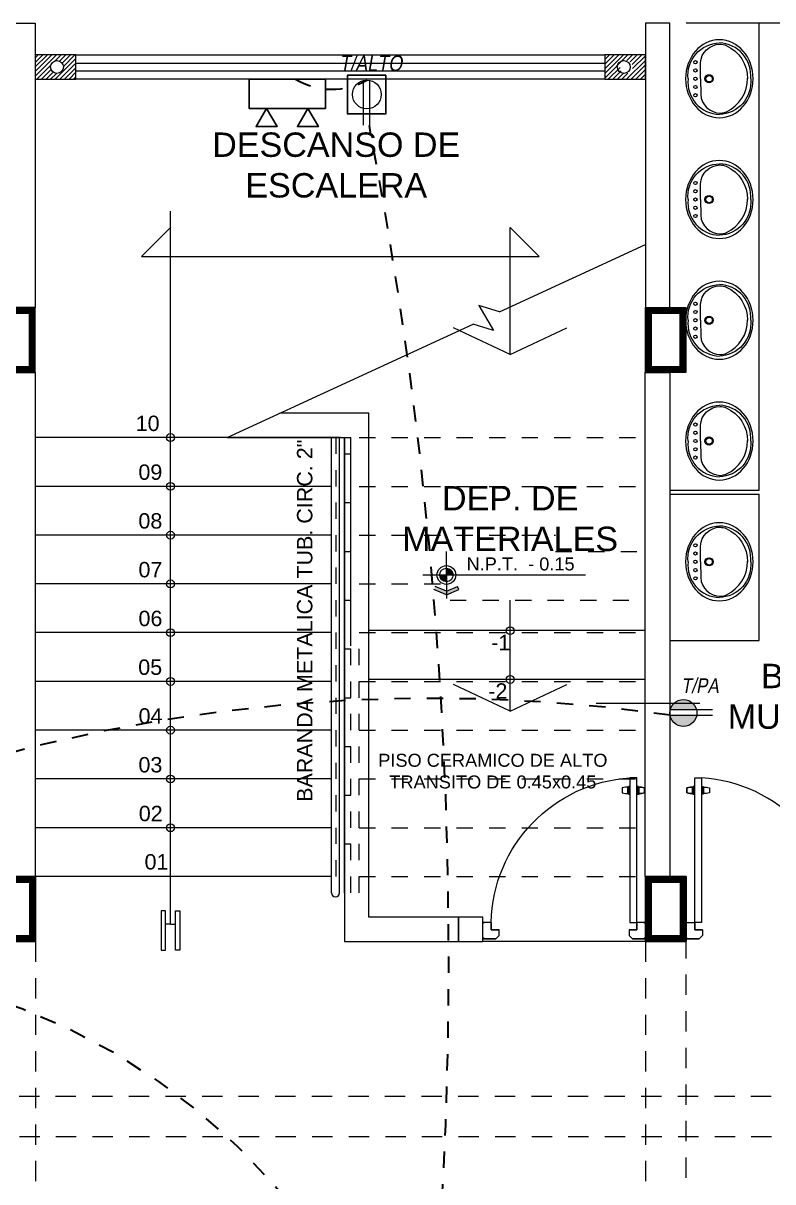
# Model space of a CAD drawing. Header units: millimetres. Extents: x 3354 to 3637, y 1117 to 1358.
# Drawn here: x 3506.46 to 3511.07, y 1141.61 to 1148.73 of the extents above; entities that cross this region are included whole.
import ezdxf

# ---------------------------------------------------------------- set-up
doc = ezdxf.new("R2010")
doc.units = ezdxf.units.MM
for name, pattern in [('DASHED', [0.75, 0.5, -0.25]), ('HIDDEN', [0.375, 0.25, -0.125]), ('TRAZOS1', [0.15, 0.1, -0.05])]:
    doc.linetypes.add(name, pattern=pattern)
doc.layers.add('CASCO', color=252, linetype='Continuous', lineweight=9)
doc.layers.add('INST. TOMAC.', color=3, linetype='DASHED', lineweight=30)
doc.layers.add('Efec-muebles', color=7, linetype='Continuous', lineweight=13, true_color=0x85826f)
doc.styles.add('1', font='arial.ttf')
doc.styles.add('BYE', font='ARIALN.TTF', dxfattribs={"oblique": 10, "height": 2})
doc.styles.add('style2', font='arial.ttf')

# ---------------------------------------------------------------- blocks, each defined once
blk = doc.blocks.new('T')
at = {"color": 4, "linetype": 'Continuous', "lineweight": 20, "ltscale": 0.1}
for p, q in [((-49.2221, 238.5732), (-49.433, 238.5732)), ((-49.2221, 238.5443), (-49.433, 238.5443))]:
    blk.add_line(p, q, dxfattribs=at)
blk.add_circle((-49.2892, 238.5559), 0.0671, dxfattribs=at)
blk = doc.blocks.new('cgytutytry')
at = {"layer": 'CASCO'}
for p, q in [((-4.4816, 891.1751), (-4.4866, 891.1751)), ((-4.4866, 891.1751), (-4.4866, 891.0996)), ((-4.4866, 891.0996), (-4.4866, 891.1751)), ((-4.4866, 891.1751), (-4.4816, 891.1751)), ((-4.4816, 891.1802), (-4.4816, 891.1751)), ((-4.391, 891.1802), (-4.4816, 891.1802)), ((-4.4816, 891.1751), (-4.4816, 891.1802)), ((-4.391, 891.1802), (-4.391, 891.1751)), ((-4.391, 891.1802), (-4.391, 891.1751)), ((-4.386, 891.1751), (-4.391, 891.1751)), ((-4.391, 891.1751), (-4.386, 891.1751)), ((-4.386, 891.1751), (-4.386, 891.1265)), ((-4.386, 891.1751), (-4.386, 891.1265)), ((-3.5942, 891.155), (-3.5892, 891.1752)), ((-3.5942, 891.1405), (-3.5942, 891.155)), ((-3.5892, 891.1752), (-3.5592, 891.1752)), ((-3.5592, 891.1752), (-3.5541, 891.155)), ((-3.5541, 891.155), (-3.5541, 891.1366)), ((-4.4665, 891.0795), (-4.4866, 891.0996)), ((-4.4665, 891.0795), (-4.4866, 891.0996)), ((-4.386, 891.1265), (-4.4325, 891.1265)), ((-4.4325, 891.1265), (-4.4325, 891.0795)), ((-4.386, 891.0851), (-4.386, 891.1265)), ((-4.386, 891.1265), (-3.4968, 891.1265)), ((-3.4968, 891.0851), (-4.386, 891.0851)), ((-3.5981, 891.132), (-3.5981, 891.1405)), ((-3.5981, 891.1405), (-3.5942, 891.1405)), ((-3.5495, 891.132), (-3.5981, 891.132)), ((-3.5541, 891.1366), (-3.5495, 891.1366)), ((-3.5495, 891.1366), (-3.5495, 891.132)), ((-3.4968, 891.1265), (-3.4968, 891.0851)), ((-4.4325, 891.0795), (-4.4665, 891.0795)), ((-4.4325, 891.0795), (-4.4665, 891.0795)), ((-3.5981, 891.075), (-3.5981, 891.0797)), ((-3.5981, 891.0797), (-3.5495, 891.0797)), ((-3.5942, 891.075), (-3.5981, 891.075)), ((-3.5942, 891.0567), (-3.5942, 891.075)), ((-3.5892, 891.0365), (-3.5942, 891.0567)), ((-3.5592, 891.0365), (-3.5892, 891.0365)), ((-3.5541, 891.0567), (-3.5592, 891.0365)), ((-3.5495, 891.075), (-3.5541, 891.075)), ((-3.5541, 891.075), (-3.5541, 891.0567)), ((-3.5495, 891.0797), (-3.5495, 891.075)), ((-4.4668, 890.2808), (-4.4869, 890.2607)), ((-4.4869, 890.2607), (-4.4668, 890.2808)), ((-4.4869, 890.2607), (-4.4869, 890.1852)), ((-4.4869, 890.1852), (-4.4869, 890.2607)), ((-4.4668, 890.2808), (-4.4328, 890.2808)), ((-4.4668, 890.2808), (-4.4328, 890.2808)), ((-4.4328, 890.2808), (-4.4328, 890.2308)), ((-4.4328, 890.2308), (-4.3862, 890.2308)), ((-4.3862, 890.2308), (-4.3862, 890.1852)), ((-4.3862, 890.2308), (-4.3862, 890.1852)), ((-4.4869, 890.1852), (-4.4819, 890.1852)), ((-4.4819, 890.1852), (-4.4869, 890.1852)), ((-4.4819, 890.1852), (-4.4819, 890.1802)), ((-4.4819, 890.1802), (-4.4819, 890.1852)), ((-4.4819, 890.1802), (-4.3913, 890.1802)), ((-4.3913, 890.1852), (-4.3862, 890.1852)), ((-4.3913, 890.1852), (-4.3913, 890.1802)), ((-4.3862, 890.1852), (-4.3913, 890.1852)), ((-4.3913, 890.1852), (-4.3913, 890.1802))]:
    blk.add_line(p, q, dxfattribs=at)
for points in [[(-3.5541, 891.1405), (-3.5541, 891.155), (-3.5592, 891.1752), (-3.5892, 891.1752), (-3.5942, 891.155), (-3.5942, 891.1405)], [(-3.4968, 891.1265), (-3.4968, 891.0851), (-4.386, 891.0851), (-4.386, 891.1265)], [(-3.5495, 891.132), (-3.5495, 891.1366), (-3.5981, 891.1366), (-3.5981, 891.132)], [(-3.5495, 891.0797), (-3.5495, 891.075), (-3.5981, 891.075), (-3.5981, 891.0797)], [(-3.5541, 891.0712), (-3.5541, 891.0567), (-3.5592, 891.0365), (-3.5892, 891.0365), (-3.5942, 891.0567), (-3.5942, 891.0712)]]:
    blk.add_lwpolyline(points, close=True, dxfattribs=at)
for points in [[(-4.4325, 891.0795), (-4.4325, 891.1265), (-4.386, 891.1265)], [(-4.3862, 890.2308), (-4.4328, 890.2308), (-4.4328, 890.2808)]]:
    blk.add_lwpolyline(points, dxfattribs=at)
blk.add_arc((-4.4075, 891.1431), 0.9125, 271.33619, 356.35898, dxfattribs=at)
blk = doc.blocks.new('dtyrdyt')
at = {"layer": 'CASCO'}
h = blk.add_hatch(color=256, dxfattribs=at)
h.paths.add_polyline_path([(850.1257, 424.9391), (850.167, 424.9391, 0.414214), (850.1257, 424.9804)])
h.paths.add_polyline_path([(850.1257, 424.8978), (850.1257, 424.9391), (850.0844, 424.9391, 0.414214)])
blk.add_hatch(color=256, dxfattribs=at).paths.add_polyline_path([(850.1257, 424.839), (850.057, 424.8675), (850.0494, 424.8491), (850.1257, 424.8176), (850.202, 424.8491), (850.1944, 424.8675)])
for p, q in [((850.1257, 424.9391), (850.1257, 425.0839)), ((849.9811, 424.9391), (850.9807, 424.9391)), ((850.1257, 424.9391), (850.1257, 424.7945)), ((850.1257, 424.8176), (850.0494, 424.8491)), ((850.1257, 424.839), (850.057, 424.8675)), ((850.1257, 424.839), (850.1944, 424.8675)), ((850.1257, 424.8176), (850.202, 424.8491)), ((850.202, 424.8491), (850.1944, 424.8675))]:
    blk.add_line(p, q, dxfattribs=at)
for radius in [0.0578, 0.0413]:
    blk.add_circle((850.1257, 424.9391), radius, dxfattribs=at)

msp = doc.modelspace()

# ---------------------------------------------------------------- hatches: boundary and pattern name
at = {"linetype": 'Continuous', "lineweight": 20, "ltscale": 0.1}
h = msp.add_hatch(color=4, dxfattribs=at)
h.paths.add_polyline_path([(3510.6034, 1144.4775), (3510.4392, 1144.4775, 0.840509)])
h.paths.add_polyline_path([(3510.4408, 1144.5133), (3510.6018, 1144.5133, 0.767976)])
at = {"layer": 'CASCO', "lineweight": 5}
h = msp.add_hatch(dxfattribs=at)
h.set_pattern_fill('_USER', color=256, scale=0.02, angle=45, pattern_type=0)
h.set_pattern_definition([(45, (1569.908613, -181.747577), (-0.01414213562, 0.01414213562), [])])
edge = h.paths.add_edge_path()
edge.add_arc((3506.6695, 1148.4649), 0.0395, -180, 180, ccw=False)
h.paths.add_polyline_path([(3506.7865, 1148.5399), (3506.5365, 1148.5399), (3506.5365, 1148.3899), (3506.7865, 1148.3899)])
h = msp.add_hatch(dxfattribs=at)
h.set_pattern_fill('_USER', color=256, scale=0.02, angle=45, pattern_type=0)
h.set_pattern_definition([(45, (1566.407117, -181.747577), (-0.01414213562, 0.01414213562), [])])
edge = h.paths.add_edge_path()
edge.add_arc((3510.1709, 1148.4649), 0.0395, -180, 180, ccw=False)
h.paths.add_polyline_path([(3510.288, 1148.5399), (3510.038, 1148.5399), (3510.038, 1148.3899), (3510.288, 1148.3899)])

# ---------------------------------------------------------------- linework, layer by layer
at = {"color": 4, "linetype": 'Continuous', "lineweight": 20, "ltscale": 0.1}
for p, q in [((3510.438, 1144.5133), (3510.7, 1144.5133)), ((3510.438, 1144.4775), (3510.7, 1144.4775))]:
    msp.add_line(p, q, dxfattribs=at)
at = {"color": 2, "lineweight": 25}
for points in [[(3508.32, 1148.2109), (3507.851, 1148.2109), (3507.851, 1148.3899), (3508.32, 1148.3899)], [(3508.32, 1148.2109), (3507.851, 1148.2109), (3507.851, 1148.3899), (3508.32, 1148.3899)], [(3507.9582, 1148.2109), (3507.8937, 1148.0993), (3508.0226, 1148.0993)], [(3507.9582, 1148.2109), (3507.8937, 1148.0993), (3508.0226, 1148.0993)], [(3508.2128, 1148.2109), (3508.2772, 1148.0993), (3508.1484, 1148.0993)], [(3508.2128, 1148.2109), (3508.2772, 1148.0993), (3508.1484, 1148.0993)]]:
    msp.add_lwpolyline(points, close=True, dxfattribs=at)
msp.add_lwpolyline([(3508.6919, 1148.4142), (3508.4551, 1148.4142), (3508.4551, 1148.1763), (3508.6919, 1148.1763)], close=True)
msp.add_lwpolyline([(3508.6919, 1148.4142), (3508.4551, 1148.4142), (3508.4551, 1148.1763), (3508.6919, 1148.1763)], close=True)
at = {"color": 4, "linetype": 'Continuous', "lineweight": 20, "ltscale": 0.1}
msp.add_circle((3510.5213, 1144.4918), 0.0833, dxfattribs=at)
at = {"layer": 'CASCO', "lineweight": 5}
for p, q in [((3513.2885, 1148.735), (3510.5385, 1148.735)), ((3510.988, 1145.8619), (3510.988, 1148.735)), ((3507.3676, 1143.1928), (3507.3676, 1147.5779)), ((3507.3683, 1143.1928), (3507.3683, 1147.5779)), ((3507.3676, 1147.4779), (3507.19, 1147.3003)), ((3509.4561, 1147.4779), (3509.6337, 1147.3003)), ((3509.4561, 1146.6963), (3509.4561, 1147.4779)), ((3509.3901, 1146.9592), (3510.288, 1147.3741)), ((3507.19, 1147.3003), (3509.6337, 1147.3003)), ((3507.7161, 1146.1857), (3509.2277, 1146.8842)), ((3509.4561, 1146.6963), (3509.1077, 1146.8602)), ((3509.4561, 1146.6963), (3509.8045, 1146.8602)), ((3508.3572, 1146.1857), (3506.536, 1146.1857)), ((3508.4122, 1146.1857), (3508.3472, 1146.1857)), ((3508.3872, 1146.1857), (3508.3472, 1146.1857)), ((3508.3872, 1146.1857), (3508.3472, 1146.1857)), ((3508.3572, 1143.3857), (3508.3572, 1146.1857)), ((3508.4072, 1143.3857), (3508.4072, 1146.1857)), ((3508.4122, 1146.1857), (3508.4772, 1146.1857)), ((3508.4372, 1146.1857), (3508.4772, 1146.1857)), ((3508.4372, 1143.3857), (3508.4372, 1146.1857)), ((3508.4772, 1144.9042), (3508.4772, 1146.1857)), ((3508.4372, 1146.0857), (3508.4772, 1146.0857)), ((3508.3572, 1145.8857), (3506.5361, 1145.8857)), ((3510.438, 1145.8619), (3510.988, 1145.8619)), ((3510.438, 1145.8369), (3510.988, 1145.8369)), ((3510.988, 1144.9369), (3510.988, 1145.8369)), ((3508.4372, 1145.7857), (3508.4772, 1145.7857)), ((3508.3572, 1145.5857), (3506.5363, 1145.5857)), ((3508.4372, 1145.4857), (3508.4772, 1145.4857)), ((3508.3572, 1145.2857), (3506.5364, 1145.2857)), ((3508.4372, 1145.1857), (3508.4772, 1145.1857)), ((3509.4561, 1144.5034), (3509.4561, 1145.1857)), ((3508.3572, 1144.9857), (3506.5365, 1144.9857)), ((3510.2872, 1144.998), (3508.5872, 1144.998)), ((3510.438, 1144.9369), (3510.988, 1144.9369)), ((3508.4372, 1144.8857), (3508.4772, 1144.8857)), ((3508.3572, 1144.6857), (3506.5367, 1144.6857)), ((3510.2872, 1144.698), (3508.5872, 1144.698)), ((3509.4561, 1144.5034), (3509.1077, 1144.6673)), ((3509.4561, 1144.5034), (3509.8045, 1144.6673)), ((3508.4372, 1144.5857), (3508.4772, 1144.5857)), ((3508.3572, 1144.3857), (3506.5368, 1144.3857)), ((3508.4372, 1144.2857), (3508.4772, 1144.2857)), ((3508.3572, 1144.0857), (3506.5369, 1144.0857)), ((3508.4372, 1143.9857), (3508.4772, 1143.9857)), ((3508.3572, 1143.7857), (3506.5371, 1143.7857)), ((3508.4372, 1143.6857), (3508.4772, 1143.6857)), ((3508.3572, 1143.4857), (3506.5372, 1143.4857)), ((3507.3676, 1143.1928), (3507.3376, 1143.1928)), ((3507.3676, 1143.1928), (3507.3976, 1143.1928)), ((3510.288, 1143.0857), (3509.288, 1143.0857))]:
    msp.add_line(p, q, dxfattribs=at)
at = {"layer": 'CASCO', "linetype": 'TRAZOS1', "lineweight": 5}
for p, q in [((3508.3872, 1143.4857), (3508.3872, 1146.2857)), ((3508.5272, 1146.1857), (3510.2872, 1146.1857)), ((3508.5272, 1145.8857), (3510.2872, 1145.8857)), ((3508.5272, 1145.5857), (3509.7357, 1145.5857)), ((3509.7357, 1145.4857), (3510.2872, 1145.4857)), ((3508.5272, 1145.2857), (3509.0865, 1145.2857)), ((3509.0865, 1145.1857), (3510.2872, 1145.1857)), ((3508.5272, 1144.9857), (3510.2872, 1144.9857)), ((3508.4772, 1143.3857), (3508.4772, 1144.9042)), ((3508.5272, 1143.3857), (3508.5272, 1144.9273)), ((3508.5272, 1144.6857), (3510.2872, 1144.6857)), ((3508.5272, 1144.3857), (3510.2872, 1144.3857)), ((3508.5272, 1144.0857), (3510.2872, 1144.0857)), ((3508.5272, 1143.7857), (3510.2872, 1143.7857)), ((3508.5272, 1143.4857), (3510.2872, 1143.4857))]:
    msp.add_line(p, q, dxfattribs=at)
at = {"layer": 'CASCO', "lineweight": 5, "ltscale": 0.002}
msp.add_line((3510.438, 1144.9369), (3510.988, 1144.9369), dxfattribs=at)
at = {"layer": 'CASCO'}
msp.add_line((3510.6228, 1144.5506), (3509.9846, 1144.5506), dxfattribs=at)
for points in [[(3506.5365, 1146.9857), (3506.3865, 1146.9857), (3506.3865, 1148.735), (3506.5365, 1148.735)], [(3510.288, 1146.9857), (3510.438, 1146.9857), (3510.438, 1148.735), (3510.288, 1148.735)], [(3506.5372, 1146.5857), (3506.3865, 1146.5857), (3506.3865, 1143.4857), (3506.5372, 1143.4857)], [(3510.2872, 1146.5857), (3510.438, 1146.5857), (3510.438, 1143.4857), (3510.2872, 1143.4857)], [(3510.2872, 1146.5857), (3510.438, 1146.5857), (3510.438, 1143.4857), (3510.2872, 1143.4857)]]:
    msp.add_lwpolyline(points, close=True, dxfattribs=at)
at = {"layer": 'CASCO', "lineweight": 5}
for points in [[(3506.7865, 1148.5399), (3506.5365, 1148.5399), (3506.5365, 1148.3899), (3506.7865, 1148.3899)], [(3506.7865, 1148.5399), (3510.038, 1148.5399), (3510.038, 1148.3899), (3506.7865, 1148.3899)], [(3510.288, 1148.5399), (3510.038, 1148.5399), (3510.038, 1148.3899), (3510.288, 1148.3899)], [(3506.288, 1146.5857), (3506.5365, 1146.5857), (3506.5365, 1146.9857), (3506.288, 1146.9857)], [(3510.5364, 1146.5857), (3510.288, 1146.5857), (3510.288, 1146.9857), (3510.5364, 1146.9857)], [(3506.2872, 1143.0857), (3506.5372, 1143.0857), (3506.5372, 1143.4857), (3506.2872, 1143.4857)], [(3506.2872, 1143.4857), (3506.5372, 1143.4857), (3506.5372, 1143.0857), (3506.2872, 1143.0857)], [(3510.288, 1143.0857), (3510.538, 1143.0857), (3510.538, 1143.4857), (3510.288, 1143.4857)], [(3510.288, 1143.4857), (3510.538, 1143.4857), (3510.538, 1143.0857), (3510.288, 1143.0857)], [(3507.3099, 1143.2751), (3507.3099, 1143.0324), (3507.3376, 1143.0324), (3507.3376, 1143.2751)], [(3507.4252, 1143.2751), (3507.4252, 1143.0324), (3507.3976, 1143.0324), (3507.3976, 1143.2751)], [(3509.288, 1143.0857), (3509.288, 1143.2357), (3509.138, 1143.2357), (3509.138, 1143.0857)]]:
    msp.add_lwpolyline(points, close=True, dxfattribs=at)
for points in [[(3506.7865, 1148.4899), (3510.038, 1148.4899)], [(3510.038, 1148.4399), (3506.7865, 1148.4399)], [(3509.3901, 1146.9592), (3509.2631, 1146.9985), (3509.3547, 1146.8449), (3509.2277, 1146.8842)], [(3507.7161, 1146.1857), (3508.4372, 1146.1857), (3508.4372, 1143.0857)]]:
    msp.add_lwpolyline(points, dxfattribs=at)
at = {"layer": 'CASCO', "const_width": 0.04}
for points in [[(3506.308, 1146.6057), (3506.5165, 1146.6057), (3506.5165, 1146.9657), (3506.308, 1146.9657)], [(3510.5164, 1146.6057), (3510.308, 1146.6057), (3510.308, 1146.9657), (3510.5164, 1146.9657)], [(3506.3072, 1143.4657), (3506.5172, 1143.4657), (3506.5172, 1143.1057), (3506.3072, 1143.1057)], [(3510.308, 1143.4657), (3510.518, 1143.4657), (3510.518, 1143.1057), (3510.308, 1143.1057)]]:
    msp.add_lwpolyline(points, close=True, dxfattribs=at)
at = {"layer": 'CASCO'}
msp.add_lwpolyline([(3508.4372, 1143.0857), (3509.138, 1143.0857), (3509.138, 1143.2357), (3508.5872, 1143.2357), (3508.5872, 1146.3357), (3508.0407, 1146.3357)], dxfattribs=at)
at = {"layer": 'CASCO', "linetype": 'HIDDEN', "lineweight": 5, "ltscale": 0.5}
for points in [[(3506.5372, 1139.3819), (3506.2872, 1139.3819), (3506.2872, 1143.0857), (3506.5372, 1143.0857)], [(3510.288, 1139.3819), (3510.538, 1139.3819), (3510.538, 1143.0857), (3510.288, 1143.0857)], [(3503.7365, 1142.1345), (3513.0887, 1142.1345), (3513.0887, 1141.8845), (3503.7365, 1141.8845)]]:
    msp.add_lwpolyline(points, close=True, dxfattribs=at)
at = {"layer": 'CASCO', "lineweight": 5}
for centre, radius in [((3506.6695, 1148.4649), 0.0395), ((3510.155, 1148.4649), 0.0395), ((3507.3676, 1146.1857), 0.0242), ((3507.3676, 1145.8857), 0.0242), ((3507.3676, 1145.5857), 0.0242), ((3507.3676, 1145.2857), 0.0242), ((3507.3676, 1144.9857), 0.0242), ((3509.4561, 1144.998), 0.0242), ((3507.3676, 1144.6857), 0.0242), ((3509.4561, 1144.698), 0.0242), ((3507.3676, 1144.3857), 0.0242), ((3507.3676, 1144.0857), 0.0242), ((3507.3676, 1143.7857), 0.0242)]:
    msp.add_circle(centre, radius, dxfattribs=at)
msp.add_arc((3508.3822, 1143.3857), 0.025, 180, 0, dxfattribs=at)
at = {"layer": 'Efec-muebles', "lineweight": 5}
for p, q in [((3510.6266, 1148.3932), (3510.6266, 1148.4901)), ((3510.6266, 1148.3932), (3510.6277, 1148.2964)), ((3510.6266, 1147.6503), (3510.6266, 1147.7472)), ((3510.6266, 1147.6503), (3510.6277, 1147.5535)), ((3510.6266, 1146.9074), (3510.6266, 1147.0043)), ((3510.6266, 1146.9074), (3510.6277, 1146.8106)), ((3510.6266, 1146.1645), (3510.6266, 1146.2614)), ((3510.6266, 1146.1645), (3510.6277, 1146.0677)), ((3510.6266, 1145.4216), (3510.6266, 1145.5185)), ((3510.6266, 1145.4216), (3510.6277, 1145.3248))]:
    msp.add_line(p, q, dxfattribs=at)
for points in [[(3510.5499, 1148.3932, -0.434442), (3510.7424, 1148.6132, -1.298987)], [(3510.6266, 1148.4901, -0.400033), (3510.7468, 1148.6056, -0.108175), (3510.7845, 1148.5976, -0.296015), (3510.9151, 1148.3932, 3.713633)], [(3510.9349, 1148.3932, 0.434442), (3510.7424, 1148.6132, 1.298987)], [(3510.5499, 1148.3932, 0.434442), (3510.7424, 1148.1732, 1.298987)], [(3510.6277, 1148.2964, 0.400033), (3510.749, 1148.1821, 0.108175), (3510.7866, 1148.1905, 0.296015), (3510.9151, 1148.3962, -3.713633)], [(3510.9349, 1148.3932, -0.434442), (3510.7424, 1148.1732, -1.298987)], [(3510.5499, 1147.6503, -0.434442), (3510.7424, 1147.8703, -1.298987)], [(3510.6266, 1147.7472, -0.400033), (3510.7468, 1147.8627, -0.108175), (3510.7845, 1147.8547, -0.296015), (3510.9151, 1147.6503, 3.713633)], [(3510.9349, 1147.6503, 0.434442), (3510.7424, 1147.8703, 1.298987)], [(3510.5499, 1147.6503, 0.434442), (3510.7424, 1147.4303, 1.298987)], [(3510.6277, 1147.5535, 0.400033), (3510.749, 1147.4392, 0.108175), (3510.7866, 1147.4476, 0.296015), (3510.9151, 1147.6533, -3.713633)], [(3510.9349, 1147.6503, -0.434442), (3510.7424, 1147.4303, -1.298987)], [(3510.5499, 1146.9074, -0.434442), (3510.7424, 1147.1274, -1.298987)], [(3510.6266, 1147.0043, -0.400033), (3510.7468, 1147.1199, -0.108175), (3510.7845, 1147.1118, -0.296015), (3510.9151, 1146.9074, 3.713633)], [(3510.9349, 1146.9074, 0.434442), (3510.7424, 1147.1274, 1.298987)], [(3510.5499, 1146.9074, 0.434442), (3510.7424, 1146.6874, 1.298987)], [(3510.6277, 1146.8106, 0.400033), (3510.749, 1146.6963, 0.108175), (3510.7866, 1146.7047, 0.296015), (3510.9151, 1146.9104, -3.713633)], [(3510.9349, 1146.9074, -0.434442), (3510.7424, 1146.6874, -1.298987)], [(3510.5499, 1146.1645, -0.434442), (3510.7424, 1146.3845, -1.298987)], [(3510.6266, 1146.2614, -0.400033), (3510.7468, 1146.377, -0.108175), (3510.7845, 1146.3689, -0.296015), (3510.9151, 1146.1645, 3.713633)], [(3510.9349, 1146.1645, 0.434442), (3510.7424, 1146.3845, 1.298987)], [(3510.5499, 1146.1645, 0.434442), (3510.7424, 1145.9445, 1.298987)], [(3510.6277, 1146.0677, 0.400033), (3510.749, 1145.9534, 0.108175), (3510.7866, 1145.9618, 0.296015), (3510.9151, 1146.1675, -3.713633)], [(3510.9349, 1146.1645, -0.434442), (3510.7424, 1145.9445, -1.298987)], [(3510.5499, 1145.4216, -0.434442), (3510.7424, 1145.6416, -1.298987)], [(3510.6266, 1145.5185, -0.400033), (3510.7468, 1145.6341, -0.108175), (3510.7845, 1145.626, -0.296015), (3510.9151, 1145.4216, 3.713633)], [(3510.9349, 1145.4216, 0.434442), (3510.7424, 1145.6416, 1.298987)], [(3510.5499, 1145.4216, 0.434442), (3510.7424, 1145.2016, 1.298987)], [(3510.6277, 1145.3248, 0.400033), (3510.749, 1145.2105, 0.108175), (3510.7866, 1145.2189, 0.296015), (3510.9151, 1145.4246, -3.713633)], [(3510.9349, 1145.4216, -0.434442), (3510.7424, 1145.2016, -1.298987)]]:
    msp.add_lwpolyline(points, format="xyb", dxfattribs=at)
for centre, radius in [((3510.595, 1148.4947), 0.01), ((3510.595, 1148.4442), 0.01), ((3510.595, 1148.3932), 0.01), ((3510.6789, 1148.3932), 0.025), ((3510.6789, 1148.3932), 0.02), ((3510.595, 1148.3422), 0.01), ((3510.595, 1148.2917), 0.01), ((3510.595, 1147.7518), 0.01), ((3510.595, 1147.7013), 0.01), ((3510.6789, 1147.6503), 0.025), ((3510.595, 1147.6503), 0.01), ((3510.595, 1147.5993), 0.01), ((3510.6789, 1147.6503), 0.02), ((3510.595, 1147.5488), 0.01), ((3510.595, 1147.0089), 0.01), ((3510.595, 1146.9584), 0.01), ((3510.595, 1146.9074), 0.01), ((3510.6789, 1146.9074), 0.025), ((3510.6789, 1146.9074), 0.02), ((3510.595, 1146.8564), 0.01), ((3510.595, 1146.8059), 0.01), ((3510.595, 1146.266), 0.01), ((3510.595, 1146.2155), 0.01), ((3510.595, 1146.1645), 0.01), ((3510.6789, 1146.1645), 0.025), ((3510.6789, 1146.1645), 0.02), ((3510.595, 1146.1135), 0.01), ((3510.595, 1146.063), 0.01), ((3510.595, 1145.5231), 0.01), ((3510.595, 1145.4726), 0.01), ((3510.595, 1145.4216), 0.01), ((3510.6789, 1145.4216), 0.025), ((3510.6789, 1145.4216), 0.02), ((3510.595, 1145.3706), 0.01), ((3510.595, 1145.3201), 0.01)]:
    msp.add_circle(centre, radius, dxfattribs=at)
at = {"layer": 'Efec-muebles', "lineweight": 5, "extrusion": (0, 0, -1)}
for centre in [(3510.7424, 1148.3932), (3510.7424, 1147.6503), (3510.7424, 1146.9074), (3510.7424, 1146.1645), (3510.7424, 1145.4216)]:
    msp.add_ellipse(centre, major_axis=(0, -0.24), ratio=0.864583, dxfattribs=at)
at = {"layer": 'INST. TOMAC.', "ltscale": 0.015}
msp.add_arc((3508.3603, 1148.7621), 0.4341, 239.01188, 299.67112, dxfattribs=at)
msp.add_arc((3508.3603, 1148.7621), 0.4341, 239.01188, 299.67112, dxfattribs=at)
at = {"layer": 'INST. TOMAC.', "ltscale": 0.01}
for centre, radius, start, end in [((3481.8653, 1142.9728), 27.2136, 353.51551, 10.87359), ((3508.9784, 1134.3502), 10.2321, 81.79228, 116.62262), ((3505.0565, 1139.019), 3.9107, 13.01204, 87.92833)]:
    msp.add_arc(centre, radius, start, end, dxfattribs=at)

# ---------------------------------------------------------------- block references
at = {"color": 4, "lineweight": 25, "xscale": 1.320000000000436, "yscale": 1.320000000000436, "zscale": 1.320000000000436, "rotation": 90}
msp.add_blockref('T', (3823.4689, 1213.3581), dxfattribs=at)
msp.add_blockref('T', (3823.4689, 1213.3581), dxfattribs=at)
at = {"layer": 'CASCO', "lineweight": 5}
msp.add_blockref('dtyrdyt', (2658.9383, 720.4013), dxfattribs=at)
at = {"layer": 'CASCO', "lineweight": 5, "xscale": -1, "rotation": 270}
msp.add_blockref('cgytutytry', (2619.1078, 1147.5896), dxfattribs=at)
at = {"layer": 'CASCO', "lineweight": 5, "rotation": 90}
msp.add_blockref('cgytutytry', (4401.7181, 1147.5896), dxfattribs=at)

# ---------------------------------------------------------------- texts
at = {"style": 'BYE', "oblique": 10}
msp.add_text('T/ALTO', height=0.0964, dxfattribs=at).set_placement((3508.4053, 1148.4402))
msp.add_text('T/PA', height=0.09072, rotation=359.85721, dxfattribs=at).set_placement((3510.5069, 1144.6146, 1.751))
at = {"layer": 'CASCO', "lineweight": 5, "style": '1'}
for s, height, p in [('10', 0.09462, (3507.1536, 1146.226)), ('09', 0.09462, (3507.1704, 1145.926)), ('08', 0.09462, (3507.1704, 1145.626)), ('07', 0.09462, (3507.1707, 1145.326)), ('N.P.T.  - 0.15', 0.08, (3509.1879, 1145.3684)), ('06', 0.09462, (3507.1709, 1145.026)), ('-1', 0.09462, (3509.3399, 1144.8778)), ('05', 0.09462, (3507.1693, 1144.726)), ('-2', 0.09462, (3509.3215, 1144.5794)), ('04', 0.09462, (3507.1715, 1144.426)), ('03', 0.09462, (3507.1707, 1144.1259)), ('02', 0.09462, (3507.1727, 1143.826)), ('01', 0.09462, (3507.2082, 1143.5287))]:
    msp.add_text(s, height=height, dxfattribs=at).set_placement(p)
msp.add_text('BARANDA METALICA TUB. CIRC. 2"', height=0.094622, rotation=90, dxfattribs=at).set_placement((3508.24, 1143.9448))
at = {"layer": 'CASCO', "lineweight": 5}
for s, insert, char_height, width, attachment_point, style in [('\\A1;DESCANSO DE \\PESCALERA', (3508.3867, 1147.8615), 0.15, 4.616591, 5, 'style2'), ('\\A1;DEP. DE \\PMATERIALES', (3509.4561, 1145.6866), 0.15, 4.616591, 5, 'style2'), ('\\A1;BAÑO \\PMUJERES', (3511.2945, 1144.5931), 0.15, 4.616591, 5, 'style2'), ('PISO CERAMICO DE ALTO\\PTRANSITO DE 0.45x0.45', (3509.3497, 1144.2406), 0.079978, 2.09636, 2, '1')]:
    msp.add_mtext(s, dxfattribs=dict(at, insert=insert, char_height=char_height, width=width, attachment_point=attachment_point, style=style))

doc.saveas('drawing.dxf')
